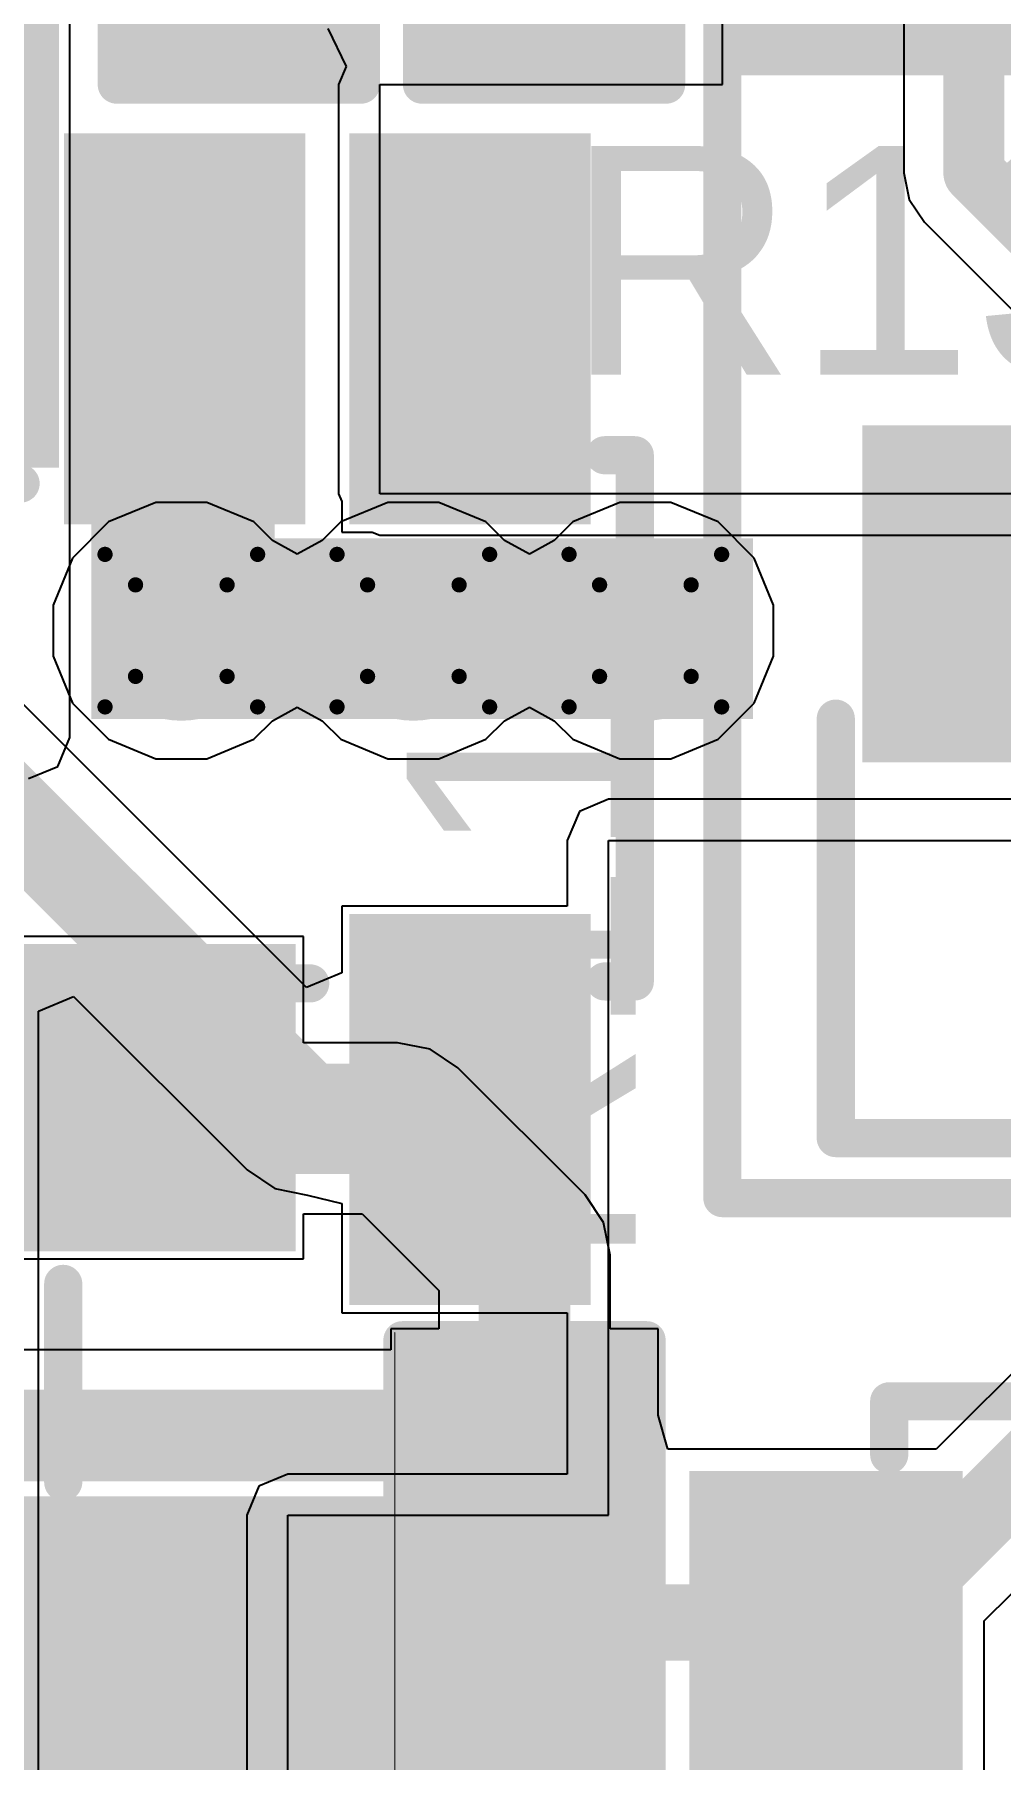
# Model space of a CAD drawing. Header units: inches. Extents: x -11 to 5433, y -4 to 5447.
# Drawn here: x 10.19 to 13.41, y 6.27 to 12.02 of the extents above; entities that cross this region are included whole.
import ezdxf

# ---------------------------------------------------------------- set-up
doc = ezdxf.new("R2010")
doc.units = ezdxf.units.IN
for name, color, linetype in [('Bottom Layer', 5, 'Continuous'), ('Bottom Overlay', 54, 'Continuous'), ('Bottom Paste', 16, 'Continuous'), ('Bottom Solder', 6, 'Continuous'), ('Drill Drawing', 1, 'Continuous'), ('Ground', 16, 'Continuous'), ('Power', 76, 'Continuous'), ('Top Layer', 1, 'Continuous'), ('Top Overlay', 2, 'Continuous'), ('Top Paste', 8, 'Continuous'), ('Top Solder', 216, 'Continuous'), ('Via Holes', 16, 'Continuous')]:
    doc.layers.add(name, color=color, linetype=linetype)
doc.styles.add('Arial', font='', dxfattribs={"height": 0.2})
doc.styles.get('Arial').set_extended_font_data('Arial')

# ---------------------------------------------------------------- blocks, each defined once
blk = doc.blocks.new('YSPI0520_2R2M__B_29')
at = {"layer": 'Bottom Overlay'}
for points in [[(2.7, -2.6, 0.127, 0.127, 0), (2.7, -1.557, 0.127, 0.127, 0)], [(2.7, -2.6, 0.127, 0.127, 0), (-2.7, -2.6, 0.127, 0.127, 0)]]:
    blk.add_lwpolyline(points, format="xyseb", dxfattribs=at)
blk.add_lwpolyline([(2.6682, -2.6, 0.0635, 0.0635, 1), (2.7317, -2.6, 0.0635, 0.0635, 1)], format="xyseb", close=True, dxfattribs=at)
blk.add_lwpolyline([(2.6682, -2.6, 0.0635, 0.0635, 1), (2.7317, -2.6, 0.0635, 0.0635, 1)], format="xyseb", close=True, dxfattribs=at)
blk = doc.blocks.new('SOT_23_5_B_57')
at = {"layer": 'Bottom Layer'}
for points in [[(-1.85, 1.25), (-0.75, 1.25), (-0.75, 0.65), (-1.85, 0.65)], [(0.75, 1.25), (1.85, 1.25), (1.85, 0.65), (0.75, 0.65)], [(-1.85, 0.3), (-0.75, 0.3), (-0.75, -0.3), (-1.85, -0.3)], [(-1.85, -0.65), (-0.75, -0.65), (-0.75, -1.25), (-1.85, -1.25)], [(0.75, -0.65), (1.85, -0.65), (1.85, -1.25), (0.75, -1.25)]]:
    blk.add_hatch(color=5, dxfattribs=at).paths.add_polyline_path(points)
at = {"layer": 'Bottom Paste'}
for points in [[(-1.85, 1.25), (-0.75, 1.25), (-0.75, 0.65), (-1.85, 0.65)], [(0.75, 1.25), (1.85, 1.25), (1.85, 0.65), (0.75, 0.65)], [(-1.85, 0.3), (-0.75, 0.3), (-0.75, -0.3), (-1.85, -0.3)], [(-1.85, -0.65), (-0.75, -0.65), (-0.75, -1.25), (-1.85, -1.25)], [(0.75, -0.65), (1.85, -0.65), (1.85, -1.25), (0.75, -1.25)]]:
    blk.add_hatch(color=16, dxfattribs=at).paths.add_polyline_path(points)
at = {"layer": 'Bottom Solder'}
for points in [[(-1.9516, 1.3516), (-0.6484, 1.3516), (-0.6484, 0.5484), (-1.9516, 0.5484)], [(0.6484, 1.3516), (1.9516, 1.3516), (1.9516, 0.5484), (0.6484, 0.5484)], [(-1.9516, 0.4016), (-0.6484, 0.4016), (-0.6484, -0.4016), (-1.9516, -0.4016)], [(-1.9516, -0.5484), (-0.6484, -0.5484), (-0.6484, -1.3516), (-1.9516, -1.3516)], [(0.6484, -0.5484), (1.9516, -0.5484), (1.9516, -1.3516), (0.6484, -1.3516)]]:
    blk.add_hatch(color=6, dxfattribs=at).paths.add_polyline_path(points)
at = {"layer": 'Bottom Overlay'}
for points in [[(-0.879, 1.3986, 0.127, 0.127, 0), (-0.879, 1.4986, 0.127, 0.127, 0)], [(0.8736, 1.4986, 0.127, 0.127, 0), (-0.879, 1.4986, 0.127, 0.127, 0)], [(0.8736, 1.3986, 0.127, 0.127, 0), (0.8736, 1.4986, 0.127, 0.127, 0)], [(0.88, -0.44, 0.127, 0.127, 0), (0.88, 0.418, 0.127, 0.127, 0)], [(-2.1336, -1.0668, 0.127, 0.127, 0), (-2.1336, -0.8128, 0.127, 0.127, 0)], [(-2.0066, -0.9398, 0.127, 0.127, 0), (-2.1336, -0.8128, 0.127, 0.127, 0)], [(-2.1336, -1.0668, 0.127, 0.127, 0), (-2.0066, -0.9398, 0.127, 0.127, 0)], [(-0.879, -1.4986, 0.127, 0.127, 0), (-0.879, -1.3986, 0.127, 0.127, 0)], [(0.8736, -1.4986, 0.127, 0.127, 0), (0.8736, -1.3986, 0.127, 0.127, 0)], [(0.8736, -1.4986, 0.127, 0.127, 0), (-0.879, -1.4986, 0.127, 0.127, 0)]]:
    blk.add_lwpolyline(points, format="xyseb", dxfattribs=at)
for points in [[(-0.9108, 1.4986, 0.0635, 0.0635, 1), (-0.8473, 1.4986, 0.0635, 0.0635, 1)], [(-0.9108, 1.4986, 0.0635, 0.0635, 1), (-0.8473, 1.4986, 0.0635, 0.0635, 1)], [(0.8418, 1.4986, 0.0635, 0.0635, 1), (0.9053, 1.4986, 0.0635, 0.0635, 1)], [(0.8418, 1.4986, 0.0635, 0.0635, 1), (0.9053, 1.4986, 0.0635, 0.0635, 1)], [(-0.9108, 1.3986, 0.0635, 0.0635, 1), (-0.8473, 1.3986, 0.0635, 0.0635, 1)], [(0.8418, 1.3986, 0.0635, 0.0635, 1), (0.9053, 1.3986, 0.0635, 0.0635, 1)], [(0.8483, 0.418, 0.0635, 0.0635, 1), (0.9118, 0.418, 0.0635, 0.0635, 1)], [(0.8483, -0.44, 0.0635, 0.0635, 1), (0.9118, -0.44, 0.0635, 0.0635, 1)], [(-2.1654, -0.8128, 0.0635, 0.0635, 1), (-2.1019, -0.8128, 0.0635, 0.0635, 1)], [(-2.1654, -0.8128, 0.0635, 0.0635, 1), (-2.1019, -0.8128, 0.0635, 0.0635, 1)], [(-2.0383, -0.9398, 0.0635, 0.0635, 1), (-1.9748, -0.9398, 0.0635, 0.0635, 1)], [(-2.0383, -0.9398, 0.0635, 0.0635, 1), (-1.9748, -0.9398, 0.0635, 0.0635, 1)], [(-2.1654, -1.0668, 0.0635, 0.0635, 1), (-2.1019, -1.0668, 0.0635, 0.0635, 1)], [(-2.1654, -1.0668, 0.0635, 0.0635, 1), (-2.1019, -1.0668, 0.0635, 0.0635, 1)], [(-0.9108, -1.3986, 0.0635, 0.0635, 1), (-0.8473, -1.3986, 0.0635, 0.0635, 1)], [(0.8418, -1.3986, 0.0635, 0.0635, 1), (0.9053, -1.3986, 0.0635, 0.0635, 1)], [(-0.9108, -1.4986, 0.0635, 0.0635, 1), (-0.8473, -1.4986, 0.0635, 0.0635, 1)], [(-0.9108, -1.4986, 0.0635, 0.0635, 1), (-0.8473, -1.4986, 0.0635, 0.0635, 1)], [(0.8418, -1.4986, 0.0635, 0.0635, 1), (0.9053, -1.4986, 0.0635, 0.0635, 1)], [(0.8418, -1.4986, 0.0635, 0.0635, 1), (0.9053, -1.4986, 0.0635, 0.0635, 1)]]:
    blk.add_lwpolyline(points, format="xyseb", close=True, dxfattribs=at)
blk = doc.blocks.new('RES_0805_B_70')
at = {"layer": 'Bottom Layer'}
blk.add_hatch(color=5, dxfattribs=at).paths.add_polyline_path([(0.508, 0.635), (1.524, 0.635), (1.524, -0.635), (0.508, -0.635)])
at = {"layer": 'Bottom Paste'}
blk.add_hatch(color=16, dxfattribs=at).paths.add_polyline_path([(0.508, 0.635), (1.524, 0.635), (1.524, -0.635), (0.508, -0.635)])
at = {"layer": 'Bottom Solder'}
blk.add_hatch(color=6, dxfattribs=at).paths.add_polyline_path([(0.4064, 0.7366), (1.6256, 0.7366), (1.6256, -0.7366), (0.4064, -0.7366)])
at = {"layer": 'Bottom Overlay'}
for points in [[(-1.6256, 0.7366, 0.127, 0.127, 0), (1.6256, 0.7366, 0.127, 0.127, 0)], [(1.6256, -0.7366, 0.127, 0.127, 0), (1.6256, 0.7366, 0.127, 0.127, 0)]]:
    blk.add_lwpolyline(points, format="xyseb", dxfattribs=at)
blk.add_lwpolyline([(1.59385, 0.7366, 0.0635, 0.0635, 1), (1.65735, 0.7366, 0.0635, 0.0635, 1)], format="xyseb", close=True, dxfattribs=at)
blk.add_lwpolyline([(1.59385, 0.7366, 0.0635, 0.0635, 1), (1.65735, 0.7366, 0.0635, 0.0635, 1)], format="xyseb", close=True, dxfattribs=at)
blk = doc.blocks.new('R___0402_103')
at = {"layer": 'Top Layer'}
for points in [[(-0.6985, -0.3175), (-0.6985, 0.3175), (-0.2413, 0.3175), (-0.2413, -0.3175)], [(0.2413, -0.3175), (0.2413, 0.3175), (0.6985, 0.3175), (0.6985, -0.3175)]]:
    blk.add_hatch(color=1, dxfattribs=at).paths.add_polyline_path(points)
at = {"layer": 'Top Paste'}
for points in [[(-0.6985, -0.3175), (-0.6985, 0.3175), (-0.2413, 0.3175), (-0.2413, -0.3175)], [(0.2413, -0.3175), (0.2413, 0.3175), (0.6985, 0.3175), (0.6985, -0.3175)]]:
    blk.add_hatch(color=8, dxfattribs=at).paths.add_polyline_path(points)
at = {"layer": 'Top Solder'}
for points in [[(-0.7535, -0.3725), (-0.7535, 0.3725), (-0.1863, 0.3725), (-0.1863, -0.3725)], [(0.1863, -0.3725), (0.1863, 0.3725), (0.7535, 0.3725), (0.7535, -0.3725)]]:
    blk.add_hatch(color=216, dxfattribs=at).paths.add_polyline_path(points)
at = {"layer": 'Top Overlay'}
for points in [[(0.7874, 0.4064, 0.127, 0.127, 0), (-0.7874, 0.4064, 0.127, 0.127, 0)], [(-0.7874, -0.4064, 0.127, 0.127, 0), (-0.7874, 0.4064, 0.127, 0.127, 0)], [(0.7874, -0.4064, 0.127, 0.127, 0), (0.7874, 0.4064, 0.127, 0.127, 0)], [(0.7874, -0.4064, 0.127, 0.127, 0), (-0.7874, -0.4064, 0.127, 0.127, 0)], [(0.8128, -0.4318, 0.00323, 0.00323, 0), (-0.8128, -0.4318, 0.00323, 0.00323, 0)]]:
    blk.add_lwpolyline(points, format="xyseb", dxfattribs=at)
for points in [[(-0.8191, 0.4064, 0.0635, 0.0635, 1), (-0.7556, 0.4064, 0.0635, 0.0635, 1)], [(-0.8191, 0.4064, 0.0635, 0.0635, 1), (-0.7556, 0.4064, 0.0635, 0.0635, 1)], [(0.7556, 0.4064, 0.0635, 0.0635, 1), (0.8191, 0.4064, 0.0635, 0.0635, 1)], [(0.7556, 0.4064, 0.0635, 0.0635, 1), (0.8191, 0.4064, 0.0635, 0.0635, 1)], [(-0.8191, -0.4064, 0.0635, 0.0635, 1), (-0.7556, -0.4064, 0.0635, 0.0635, 1)], [(-0.8191, -0.4064, 0.0635, 0.0635, 1), (-0.7556, -0.4064, 0.0635, 0.0635, 1)], [(0.7556, -0.4064, 0.0635, 0.0635, 1), (0.8191, -0.4064, 0.0635, 0.0635, 1)], [(0.7556, -0.4064, 0.0635, 0.0635, 1), (0.8191, -0.4064, 0.0635, 0.0635, 1)], [(-0.8136, -0.4318, 0.00161, 0.00161, 1), (-0.812, -0.4318, 0.00161, 0.00161, 1)], [(0.812, -0.4318, 0.00161, 0.00161, 1), (0.8136, -0.4318, 0.00161, 0.00161, 1)]]:
    blk.add_lwpolyline(points, format="xyseb", close=True, dxfattribs=at)
blk = doc.blocks.new('SOT_23_115')
at = {"layer": 'Top Layer'}
blk.add_hatch(color=1, dxfattribs=at).paths.add_polyline_path([(0.54, -0.54), (1.36, -0.54), (1.36, -1.46), (0.54, -1.46)])
at = {"layer": 'Top Paste'}
blk.add_hatch(color=8, dxfattribs=at).paths.add_polyline_path([(0.54, -0.54), (1.36, -0.54), (1.36, -1.46), (0.54, -1.46)])
at = {"layer": 'Top Solder'}
blk.add_hatch(color=216, dxfattribs=at).paths.add_polyline_path([(0.4384, -0.4384), (1.4616, -0.4384), (1.4616, -1.5616), (0.4384, -1.5616)])
at = {"layer": 'Top Overlay'}
for points in [[(1.5494, 0.8128, 0.127, 0.127, 0), (0.5588, 0.8128, 0.127, 0.127, 0)], [(1.5494, 0.8128, 0.127, 0.127, 0), (1.5494, -0.5842, 0.127, 0.127, 0)]]:
    blk.add_lwpolyline(points, format="xyseb", dxfattribs=at)
for points in [[(1.5176, 0.8128, 0.0635, 0.0635, 1), (1.5812, 0.8128, 0.0635, 0.0635, 1)], [(1.5176, 0.8128, 0.0635, 0.0635, 1), (1.5812, 0.8128, 0.0635, 0.0635, 1)], [(1.5176, -0.5842, 0.0635, 0.0635, 1), (1.5812, -0.5842, 0.0635, 0.0635, 1)]]:
    blk.add_lwpolyline(points, format="xyseb", close=True, dxfattribs=at)
blk = doc.blocks.new('SOT_23_117')
at = {"layer": 'Top Layer'}
for points in [[(-0.41, 1.46), (0.41, 1.46), (0.41, 0.54), (-0.41, 0.54)], [(-1.36, -0.54), (-0.54, -0.54), (-0.54, -1.46), (-1.36, -1.46)], [(0.54, -0.54), (1.36, -0.54), (1.36, -1.46), (0.54, -1.46)]]:
    blk.add_hatch(color=1, dxfattribs=at).paths.add_polyline_path(points)
at = {"layer": 'Top Paste'}
for points in [[(-0.41, 1.46), (0.41, 1.46), (0.41, 0.54), (-0.41, 0.54)], [(-1.36, -0.54), (-0.54, -0.54), (-0.54, -1.46), (-1.36, -1.46)], [(0.54, -0.54), (1.36, -0.54), (1.36, -1.46), (0.54, -1.46)]]:
    blk.add_hatch(color=8, dxfattribs=at).paths.add_polyline_path(points)
at = {"layer": 'Top Solder'}
for points in [[(-0.5116, 1.5616), (0.5116, 1.5616), (0.5116, 0.4384), (-0.5116, 0.4384)], [(-1.4616, -0.4384), (-0.4384, -0.4384), (-0.4384, -1.5616), (-1.4616, -1.5616)], [(0.4384, -0.4384), (1.4616, -0.4384), (1.4616, -1.5616), (0.4384, -1.5616)]]:
    blk.add_hatch(color=216, dxfattribs=at).paths.add_polyline_path(points)
at = {"layer": 'Top Overlay'}
for points in [[(-1.5494, 0.8128, 0.127, 0.127, 0), (-0.5588, 0.8128, 0.127, 0.127, 0)], [(-1.5494, 0.8128, 0.127, 0.127, 0), (-1.5494, -0.5842, 0.127, 0.127, 0)], [(0.5588, 0.8128, 0.127, 0.127, 0), (1.5494, 0.8128, 0.127, 0.127, 0)], [(1.5494, 0.8128, 0.127, 0.127, 0), (1.5494, -0.5842, 0.127, 0.127, 0)], [(-0.3302, -0.7874, 0.127, 0.127, 0), (0.3302, -0.7874, 0.127, 0.127, 0)], [(-1.6764, -1.0414, 0.127, 0.127, 0), (-1.6764, -1.2954, 0.127, 0.127, 0)], [(-1.6764, -1.0414, 0.127, 0.127, 0), (-1.5494, -1.1684, 0.127, 0.127, 0)], [(-1.5494, -1.1684, 0.127, 0.127, 0), (-1.6764, -1.2954, 0.127, 0.127, 0)]]:
    blk.add_lwpolyline(points, format="xyseb", dxfattribs=at)
for points in [[(-1.5812, 0.8128, 0.0635, 0.0635, 1), (-1.5176, 0.8128, 0.0635, 0.0635, 1)], [(-1.5812, 0.8128, 0.0635, 0.0635, 1), (-1.5176, 0.8128, 0.0635, 0.0635, 1)], [(-0.5905, 0.8128, 0.0635, 0.0635, 1), (-0.5271, 0.8128, 0.0635, 0.0635, 1)], [(0.5271, 0.8128, 0.0635, 0.0635, 1), (0.5905, 0.8128, 0.0635, 0.0635, 1)], [(1.5176, 0.8128, 0.0635, 0.0635, 1), (1.5812, 0.8128, 0.0635, 0.0635, 1)], [(1.5176, 0.8128, 0.0635, 0.0635, 1), (1.5812, 0.8128, 0.0635, 0.0635, 1)], [(-1.5812, -0.5842, 0.0635, 0.0635, 1), (-1.5176, -0.5842, 0.0635, 0.0635, 1)], [(1.5176, -0.5842, 0.0635, 0.0635, 1), (1.5812, -0.5842, 0.0635, 0.0635, 1)], [(-0.3619, -0.7874, 0.0635, 0.0635, 1), (-0.2984, -0.7874, 0.0635, 0.0635, 1)], [(0.2984, -0.7874, 0.0635, 0.0635, 1), (0.3619, -0.7874, 0.0635, 0.0635, 1)], [(-1.7082, -1.0414, 0.0635, 0.0635, 1), (-1.6446, -1.0414, 0.0635, 0.0635, 1)], [(-1.7082, -1.0414, 0.0635, 0.0635, 1), (-1.6446, -1.0414, 0.0635, 0.0635, 1)], [(-1.5812, -1.1684, 0.0635, 0.0635, 1), (-1.5176, -1.1684, 0.0635, 0.0635, 1)], [(-1.5812, -1.1684, 0.0635, 0.0635, 1), (-1.5176, -1.1684, 0.0635, 0.0635, 1)], [(-1.7082, -1.2954, 0.0635, 0.0635, 1), (-1.6446, -1.2954, 0.0635, 0.0635, 1)], [(-1.7082, -1.2954, 0.0635, 0.0635, 1), (-1.6446, -1.2954, 0.0635, 0.0635, 1)]]:
    blk.add_lwpolyline(points, format="xyseb", close=True, dxfattribs=at)
blk = doc.blocks.new('VLS3012HBX_3R3M_150')
at = {"layer": 'Top Layer'}
for points in [[(-1.5, 1.7), (-0.5, 1.7), (-0.5, -1.7), (-1.5, -1.7)], [(0.5, 1.7), (1.5, 1.7), (1.5, -1.7), (0.5, -1.7)]]:
    blk.add_hatch(color=1, dxfattribs=at).paths.add_polyline_path(points)
at = {"layer": 'Top Paste'}
for points in [[(-1.5, 1.7), (-0.5, 1.7), (-0.5, -1.7), (-1.5, -1.7)], [(0.5, 1.7), (1.5, 1.7), (1.5, -1.7), (0.5, -1.7)]]:
    blk.add_hatch(color=8, dxfattribs=at).paths.add_polyline_path(points)
at = {"layer": 'Top Solder'}
for points in [[(-1.6016, 1.8016), (-0.3984, 1.8016), (-0.3984, -1.8016), (-1.6016, -1.8016)], [(0.3984, 1.8016), (1.6016, 1.8016), (1.6016, -1.8016), (0.3984, -1.8016)]]:
    blk.add_hatch(color=216, dxfattribs=at).paths.add_polyline_path(points)
at = {"layer": 'Top Overlay'}
for points in [[(-1.4986, 1.8542, 0.127, 0.127, 0), (1.4732, 1.8542, 0.127, 0.127, 0)], [(-1.4986, -1.8542, 0.127, 0.127, 0), (1.4732, -1.8542, 0.127, 0.127, 0)]]:
    blk.add_lwpolyline(points, format="xyseb", dxfattribs=at)
for points in [[(-1.5304, 1.8542, 0.0635, 0.0635, 1), (-1.4668, 1.8542, 0.0635, 0.0635, 1)], [(1.4414, 1.8542, 0.0635, 0.0635, 1), (1.505, 1.8542, 0.0635, 0.0635, 1)], [(-1.5304, -1.8542, 0.0635, 0.0635, 1), (-1.4668, -1.8542, 0.0635, 0.0635, 1)], [(1.4414, -1.8542, 0.0635, 0.0635, 1), (1.505, -1.8542, 0.0635, 0.0635, 1)]]:
    blk.add_lwpolyline(points, format="xyseb", close=True, dxfattribs=at)
blk = doc.blocks.new('SOD_323_167')
at = {"layer": 'Top Overlay'}
blk.add_hatch(color=2, dxfattribs=at).paths.add_polyline_path([(-2.0067, -0.7873), (-0.9145, -0.7873), (-0.9145, -0.4825), (-2.0067, -0.4825)])
blk = doc.blocks.new('SOD_323_169')
at = {"layer": 'Top Layer'}
blk.add_hatch(color=1, dxfattribs=at).paths.add_polyline_path([(1.55, -0.45), (0.75, -0.45), (0.75, 0.45), (1.55, 0.45)])
at = {"layer": 'Top Paste'}
blk.add_hatch(color=8, dxfattribs=at).paths.add_polyline_path([(1.55, -0.45), (0.75, -0.45), (0.75, 0.45), (1.55, 0.45)])
at = {"layer": 'Top Solder'}
blk.add_hatch(color=216, dxfattribs=at).paths.add_polyline_path([(1.605, -0.505), (0.695, -0.505), (0.695, 0.505), (1.605, 0.505)])
at = {"layer": 'Top Overlay'}
for points in [[(0.9398, -0.5588, 0.127, 0.127, 0), (0.9398, -0.7366, 0.127, 0.127, 0)], [(0.9398, -0.7366, 0.127, 0.127, 0), (-0.9144, -0.7366, 0.127, 0.127, 0)]]:
    blk.add_lwpolyline(points, format="xyseb", dxfattribs=at)
for points in [[(0.908, -0.5588, 0.0635, 0.0635, 1), (0.9715, -0.5588, 0.0635, 0.0635, 1)], [(0.908, -0.7366, 0.0635, 0.0635, 1), (0.9715, -0.7366, 0.0635, 0.0635, 1)], [(0.908, -0.7366, 0.0635, 0.0635, 1), (0.9715, -0.7366, 0.0635, 0.0635, 1)]]:
    blk.add_lwpolyline(points, format="xyseb", close=True, dxfattribs=at)
blk = doc.blocks.new('C___0402_217')
at = {"layer": 'Top Layer'}
for points in [[(-0.6985, -0.3175), (-0.6985, 0.3175), (-0.2413, 0.3175), (-0.2413, -0.3175)], [(0.2413, -0.3175), (0.2413, 0.3175), (0.6985, 0.3175), (0.6985, -0.3175)]]:
    blk.add_hatch(color=1, dxfattribs=at).paths.add_polyline_path(points)
at = {"layer": 'Top Paste'}
for points in [[(-0.6985, -0.3175), (-0.6985, 0.3175), (-0.2413, 0.3175), (-0.2413, -0.3175)], [(0.2413, -0.3175), (0.2413, 0.3175), (0.6985, 0.3175), (0.6985, -0.3175)]]:
    blk.add_hatch(color=8, dxfattribs=at).paths.add_polyline_path(points)
at = {"layer": 'Top Solder'}
for points in [[(-0.7585, -0.3775), (-0.7585, 0.3775), (-0.1813, 0.3775), (-0.1813, -0.3775)], [(0.1813, -0.3775), (0.1813, 0.3775), (0.7585, 0.3775), (0.7585, -0.3775)]]:
    blk.add_hatch(color=216, dxfattribs=at).paths.add_polyline_path(points)
at = {"layer": 'Top Overlay'}
for points in [[(-0.7874, 0.4064, 0.127, 0.127, 0), (-0.2794, 0.4064, 0.127, 0.127, 0)], [(-0.7874, 0.4064, 0.127, 0.127, 0), (-0.7874, -0.4064, 0.127, 0.127, 0)], [(0.2794, 0.4064, 0.127, 0.127, 0), (0.7874, 0.4064, 0.127, 0.127, 0)], [(0.7874, 0.4064, 0.127, 0.127, 0), (0.7874, -0.4064, 0.127, 0.127, 0)], [(-0.7874, -0.4064, 0.127, 0.127, 0), (-0.2794, -0.4064, 0.127, 0.127, 0)], [(0.2794, -0.4064, 0.127, 0.127, 0), (0.7874, -0.4064, 0.127, 0.127, 0)]]:
    blk.add_lwpolyline(points, format="xyseb", dxfattribs=at)
for points in [[(-0.8191, 0.4064, 0.0635, 0.0635, 1), (-0.7556, 0.4064, 0.0635, 0.0635, 1)], [(-0.8191, 0.4064, 0.0635, 0.0635, 1), (-0.7556, 0.4064, 0.0635, 0.0635, 1)], [(-0.3111, 0.4064, 0.0635, 0.0635, 1), (-0.2477, 0.4064, 0.0635, 0.0635, 1)], [(0.2477, 0.4064, 0.0635, 0.0635, 1), (0.3111, 0.4064, 0.0635, 0.0635, 1)], [(0.7556, 0.4064, 0.0635, 0.0635, 1), (0.8191, 0.4064, 0.0635, 0.0635, 1)], [(0.7556, 0.4064, 0.0635, 0.0635, 1), (0.8191, 0.4064, 0.0635, 0.0635, 1)], [(-0.8191, -0.4064, 0.0635, 0.0635, 1), (-0.7556, -0.4064, 0.0635, 0.0635, 1)], [(-0.8191, -0.4064, 0.0635, 0.0635, 1), (-0.7556, -0.4064, 0.0635, 0.0635, 1)], [(-0.3111, -0.4064, 0.0635, 0.0635, 1), (-0.2477, -0.4064, 0.0635, 0.0635, 1)], [(0.2477, -0.4064, 0.0635, 0.0635, 1), (0.3111, -0.4064, 0.0635, 0.0635, 1)], [(0.7556, -0.4064, 0.0635, 0.0635, 1), (0.8191, -0.4064, 0.0635, 0.0635, 1)], [(0.7556, -0.4064, 0.0635, 0.0635, 1), (0.8191, -0.4064, 0.0635, 0.0635, 1)]]:
    blk.add_lwpolyline(points, format="xyseb", close=True, dxfattribs=at)
blk = doc.blocks.new('C___0402_218')
at = {"layer": 'Top Layer'}
for points in [[(-0.6985, -0.3175), (-0.6985, 0.3175), (-0.2413, 0.3175), (-0.2413, -0.3175)], [(0.2413, -0.3175), (0.2413, 0.3175), (0.6985, 0.3175), (0.6985, -0.3175)]]:
    blk.add_hatch(color=1, dxfattribs=at).paths.add_polyline_path(points)
at = {"layer": 'Top Paste'}
for points in [[(-0.6985, -0.3175), (-0.6985, 0.3175), (-0.2413, 0.3175), (-0.2413, -0.3175)], [(0.2413, -0.3175), (0.2413, 0.3175), (0.6985, 0.3175), (0.6985, -0.3175)]]:
    blk.add_hatch(color=8, dxfattribs=at).paths.add_polyline_path(points)
at = {"layer": 'Top Solder'}
for points in [[(-0.7585, -0.3775), (-0.7585, 0.3775), (-0.1813, 0.3775), (-0.1813, -0.3775)], [(0.1813, -0.3775), (0.1813, 0.3775), (0.7585, 0.3775), (0.7585, -0.3775)]]:
    blk.add_hatch(color=216, dxfattribs=at).paths.add_polyline_path(points)
at = {"layer": 'Top Overlay'}
for points in [[(-0.7874, 0.4064, 0.127, 0.127, 0), (-0.2794, 0.4064, 0.127, 0.127, 0)], [(-0.7874, 0.4064, 0.127, 0.127, 0), (-0.7874, -0.4064, 0.127, 0.127, 0)], [(0.2794, 0.4064, 0.127, 0.127, 0), (0.7874, 0.4064, 0.127, 0.127, 0)], [(0.7874, 0.4064, 0.127, 0.127, 0), (0.7874, -0.4064, 0.127, 0.127, 0)], [(-0.7874, -0.4064, 0.127, 0.127, 0), (-0.2794, -0.4064, 0.127, 0.127, 0)], [(0.2794, -0.4064, 0.127, 0.127, 0), (0.7874, -0.4064, 0.127, 0.127, 0)]]:
    blk.add_lwpolyline(points, format="xyseb", dxfattribs=at)
for points in [[(-0.8191, 0.4064, 0.0635, 0.0635, 1), (-0.7556, 0.4064, 0.0635, 0.0635, 1)], [(-0.8191, 0.4064, 0.0635, 0.0635, 1), (-0.7556, 0.4064, 0.0635, 0.0635, 1)], [(-0.3111, 0.4064, 0.0635, 0.0635, 1), (-0.2477, 0.4064, 0.0635, 0.0635, 1)], [(0.2477, 0.4064, 0.0635, 0.0635, 1), (0.3111, 0.4064, 0.0635, 0.0635, 1)], [(0.7556, 0.4064, 0.0635, 0.0635, 1), (0.8191, 0.4064, 0.0635, 0.0635, 1)], [(0.7556, 0.4064, 0.0635, 0.0635, 1), (0.8191, 0.4064, 0.0635, 0.0635, 1)], [(-0.8191, -0.4064, 0.0635, 0.0635, 1), (-0.7556, -0.4064, 0.0635, 0.0635, 1)], [(-0.8191, -0.4064, 0.0635, 0.0635, 1), (-0.7556, -0.4064, 0.0635, 0.0635, 1)], [(-0.3111, -0.4064, 0.0635, 0.0635, 1), (-0.2477, -0.4064, 0.0635, 0.0635, 1)], [(0.2477, -0.4064, 0.0635, 0.0635, 1), (0.3111, -0.4064, 0.0635, 0.0635, 1)], [(0.7556, -0.4064, 0.0635, 0.0635, 1), (0.8191, -0.4064, 0.0635, 0.0635, 1)], [(0.7556, -0.4064, 0.0635, 0.0635, 1), (0.8191, -0.4064, 0.0635, 0.0635, 1)]]:
    blk.add_lwpolyline(points, format="xyseb", close=True, dxfattribs=at)

msp = doc.modelspace()

# ---------------------------------------------------------------- hatches: boundary and pattern name
at = {"layer": 'Bottom Layer'}
for points in [[(10.38, 9.7359), (10.9907, 9.7359), (10.9907, 11.5859), (10.38, 11.5859)], [(10.4816, 9.7359), (12.5825, 9.7359), (12.5825, 10.3378), (10.4816, 10.3378)]]:
    msp.add_hatch(color=5, dxfattribs=at).paths.add_polyline_path(points)
h = msp.add_hatch(color=5, dxfattribs=at)
edge = h.paths.add_edge_path()
edge.add_arc((10.6796, 10.0307), 0.3, 0, 360)
h = msp.add_hatch(color=5, dxfattribs=at)
edge = h.paths.add_edge_path()
edge.add_arc((11.452, 10.0307), 0.3, 0, 360)
h = msp.add_hatch(color=5, dxfattribs=at)
edge = h.paths.add_edge_path()
edge.add_arc((12.2244, 10.0307), 0.3, 0, 360)
at = {"layer": 'Ground'}
h = msp.add_hatch(color=16, dxfattribs=at)
edge = h.paths.add_edge_path()
edge.add_arc((10.6796, 10.0307), 0.3, 0, 360)
h = msp.add_hatch(color=16, dxfattribs=at)
edge = h.paths.add_edge_path()
edge.add_arc((11.452, 10.0307), 0.3, 0, 360)
h = msp.add_hatch(color=16, dxfattribs=at)
edge = h.paths.add_edge_path()
edge.add_arc((12.2244, 10.0307), 0.3, 0, 360)
at = {"layer": 'Power'}
h = msp.add_hatch(color=76, dxfattribs=at)
edge = h.paths.add_edge_path()
edge.add_arc((10.6796, 10.0307), 0.3, 0, 360)
h = msp.add_hatch(color=76, dxfattribs=at)
edge = h.paths.add_edge_path()
edge.add_arc((11.452, 10.0307), 0.3, 0, 360)
h = msp.add_hatch(color=76, dxfattribs=at)
edge = h.paths.add_edge_path()
edge.add_arc((12.2244, 10.0307), 0.3, 0, 360)
at = {"layer": 'Top Layer'}
h = msp.add_hatch(color=1, dxfattribs=at)
edge = h.paths.add_edge_path()
edge.add_arc((10.6796, 10.0307), 0.3, 0, 360)
h = msp.add_hatch(color=1, dxfattribs=at)
edge = h.paths.add_edge_path()
edge.add_arc((11.452, 10.0307), 0.3, 0, 360)
h = msp.add_hatch(color=1, dxfattribs=at)
edge = h.paths.add_edge_path()
edge.add_arc((12.2244, 10.0307), 0.3, 0, 360)
at = {"layer": 'Via Holes'}
h = msp.add_hatch(color=7, dxfattribs=at)
edge = h.paths.add_edge_path()
edge.add_arc((10.6796, 10.0307), 0.15, 0, 360)
h = msp.add_hatch(color=7, dxfattribs=at)
edge = h.paths.add_edge_path()
edge.add_arc((11.452, 10.0307), 0.15, 0, 360)
h = msp.add_hatch(color=7, dxfattribs=at)
edge = h.paths.add_edge_path()
edge.add_arc((12.2244, 10.0307), 0.15, 0, 360)

# ---------------------------------------------------------------- linework, layer by layer
at = {"layer": 'Bottom Layer'}
for p, q in [((12.4809, 11.8491), (12.4809, 14.3017)), ((11.1679, 12.0366), (11.2283, 11.9096)), ((11.2283, 11.9096), (11.2032, 11.8491)), ((11.2032, 11.8491), (11.2032, 10.4859)), ((11.3407, 10.4859), (11.3407, 11.8491)), ((11.3407, 11.8491), (12.4809, 11.8491)), ((11.2032, 10.4859), (11.2137, 10.4606)), ((11.2137, 10.4606), (11.2137, 10.3589)), ((13.7186, 10.4859), (11.3407, 10.4859)), ((11.2137, 10.3589), (11.3154, 10.3589)), ((11.3154, 10.3589), (11.3407, 10.3484)), ((11.3407, 10.3484), (13.7186, 10.3484)), ((11.0964, 8.8421), (10.0256, 9.9129)), ((12.0048, 9.4289), (11.9645, 9.3317)), ((12.102, 9.4691), (12.0048, 9.4289)), ((18.3565, 9.4691), (12.102, 9.4691)), ((11.9645, 9.3317), (11.9645, 9.1129)), ((12.102, 7.0843), (12.102, 9.3317)), ((12.102, 9.3317), (18.3565, 9.3317)), ((11.9645, 9.1129), (11.2137, 9.1129)), ((11.2137, 9.1129), (11.2137, 8.8907)), ((11.2137, 8.8907), (11.0964, 8.8421)), ((10.2036, 8.7632), (10.3209, 8.8118)), ((10.3209, 8.8118), (10.8983, 8.2345)), ((10.2036, 7.0866), (10.2036, 8.7632)), ((10.8983, 8.2345), (10.8983, 8.2345)), ((10.8983, 8.2345), (10.9907, 8.1727)), ((10.9907, 8.1727), (11.0997, 8.151)), ((11.0997, 8.151), (11.2137, 8.1227)), ((11.2137, 8.1227), (11.2137, 7.7589)), ((11.2137, 7.7589), (11.9645, 7.7589)), ((11.9645, 7.7589), (11.9645, 7.2217)), ((10.9375, 7.1815), (10.8973, 7.0843)), ((11.0347, 7.2217), (10.9375, 7.1815)), ((11.9645, 7.2217), (11.0347, 7.2217)), ((10.2036, 5.7127), (10.2036, 7.0866)), ((10.8973, 7.0843), (10.8973, 5.3976)), ((11.0347, 5.3976), (11.0347, 7.0843)), ((11.0347, 7.0843), (12.102, 7.0843))]:
    msp.add_line(p, q, dxfattribs=at)
for points in [[(9.7407, 9.7949, 0.3048, 0.3048, 0), (11.0997, 8.4359, 0.3048, 0.3048, 0)], [(11.0997, 8.4359, 0.3048, 0.3048, 0), (11.6407, 8.4359, 0.3048, 0.3048, 0)]]:
    msp.add_lwpolyline(points, format="xyseb", dxfattribs=at)
for points in [[(11.0235, 8.4359, 0.1524, 0.1524, 1), (11.1759, 8.4359, 0.1524, 0.1524, 1)], [(11.0235, 8.4359, 0.1524, 0.1524, 1), (11.1759, 8.4359, 0.1524, 0.1524, 1)], [(11.5645, 8.4359, 0.1524, 0.1524, 1), (11.7169, 8.4359, 0.1524, 0.1524, 1)]]:
    msp.add_lwpolyline(points, format="xyseb", close=True, dxfattribs=at)
at = {"layer": 'Drill Drawing'}
for points in [[(10.4256, 10.2847, 0.0508, 0.0508, 0), (10.9336, 10.2847, 0.0508, 0.0508, 0)], [(10.4256, 9.7767, 0.0508, 0.0508, 0), (10.4256, 10.2847, 0.0508, 0.0508, 0)], [(10.9336, 9.7767, 0.0508, 0.0508, 0), (10.9336, 10.2847, 0.0508, 0.0508, 0)], [(11.198, 10.2847, 0.0508, 0.0508, 0), (11.706, 10.2847, 0.0508, 0.0508, 0)], [(11.198, 9.7767, 0.0508, 0.0508, 0), (11.198, 10.2847, 0.0508, 0.0508, 0)], [(11.706, 9.7767, 0.0508, 0.0508, 0), (11.706, 10.2847, 0.0508, 0.0508, 0)], [(11.9704, 10.2847, 0.0508, 0.0508, 0), (12.4784, 10.2847, 0.0508, 0.0508, 0)], [(11.9704, 9.7767, 0.0508, 0.0508, 0), (11.9704, 10.2847, 0.0508, 0.0508, 0)], [(12.4784, 9.7767, 0.0508, 0.0508, 0), (12.4784, 10.2847, 0.0508, 0.0508, 0)], [(10.5272, 10.1831, 0.0508, 0.0508, 0), (10.832, 10.1831, 0.0508, 0.0508, 0)], [(10.5272, 9.8783, 0.0508, 0.0508, 0), (10.5272, 10.1831, 0.0508, 0.0508, 0)], [(10.832, 9.8783, 0.0508, 0.0508, 0), (10.832, 10.1831, 0.0508, 0.0508, 0)], [(11.2996, 10.1831, 0.0508, 0.0508, 0), (11.6044, 10.1831, 0.0508, 0.0508, 0)], [(11.2996, 9.8783, 0.0508, 0.0508, 0), (11.2996, 10.1831, 0.0508, 0.0508, 0)], [(11.6044, 9.8783, 0.0508, 0.0508, 0), (11.6044, 10.1831, 0.0508, 0.0508, 0)], [(12.072, 10.1831, 0.0508, 0.0508, 0), (12.3768, 10.1831, 0.0508, 0.0508, 0)], [(12.072, 9.8783, 0.0508, 0.0508, 0), (12.072, 10.1831, 0.0508, 0.0508, 0)], [(12.3768, 9.8783, 0.0508, 0.0508, 0), (12.3768, 10.1831, 0.0508, 0.0508, 0)], [(10.5272, 9.8783, 0.0508, 0.0508, 0), (10.832, 9.8783, 0.0508, 0.0508, 0)], [(11.2996, 9.8783, 0.0508, 0.0508, 0), (11.6044, 9.8783, 0.0508, 0.0508, 0)], [(12.072, 9.8783, 0.0508, 0.0508, 0), (12.3768, 9.8783, 0.0508, 0.0508, 0)], [(10.4256, 9.7767, 0.0508, 0.0508, 0), (10.9336, 9.7767, 0.0508, 0.0508, 0)], [(11.198, 9.7767, 0.0508, 0.0508, 0), (11.706, 9.7767, 0.0508, 0.0508, 0)], [(11.9704, 9.7767, 0.0508, 0.0508, 0), (12.4784, 9.7767, 0.0508, 0.0508, 0)]]:
    msp.add_lwpolyline(points, format="xyseb", dxfattribs=at)
for points in [[(10.4129, 10.2847, 0.0254, 0.0254, 1), (10.4383, 10.2847, 0.0254, 0.0254, 1)], [(10.4129, 10.2847, 0.0254, 0.0254, 1), (10.4383, 10.2847, 0.0254, 0.0254, 1)], [(10.9209, 10.2847, 0.0254, 0.0254, 1), (10.9463, 10.2847, 0.0254, 0.0254, 1)], [(10.9209, 10.2847, 0.0254, 0.0254, 1), (10.9463, 10.2847, 0.0254, 0.0254, 1)], [(11.1853, 10.2847, 0.0254, 0.0254, 1), (11.2107, 10.2847, 0.0254, 0.0254, 1)], [(11.1853, 10.2847, 0.0254, 0.0254, 1), (11.2107, 10.2847, 0.0254, 0.0254, 1)], [(11.6933, 10.2847, 0.0254, 0.0254, 1), (11.7187, 10.2847, 0.0254, 0.0254, 1)], [(11.6933, 10.2847, 0.0254, 0.0254, 1), (11.7187, 10.2847, 0.0254, 0.0254, 1)], [(11.9577, 10.2847, 0.0254, 0.0254, 1), (11.9831, 10.2847, 0.0254, 0.0254, 1)], [(11.9577, 10.2847, 0.0254, 0.0254, 1), (11.9831, 10.2847, 0.0254, 0.0254, 1)], [(12.4657, 10.2847, 0.0254, 0.0254, 1), (12.4911, 10.2847, 0.0254, 0.0254, 1)], [(12.4657, 10.2847, 0.0254, 0.0254, 1), (12.4911, 10.2847, 0.0254, 0.0254, 1)], [(10.5145, 10.1831, 0.0254, 0.0254, 1), (10.5399, 10.1831, 0.0254, 0.0254, 1)], [(10.5145, 10.1831, 0.0254, 0.0254, 1), (10.5399, 10.1831, 0.0254, 0.0254, 1)], [(10.8193, 10.1831, 0.0254, 0.0254, 1), (10.8447, 10.1831, 0.0254, 0.0254, 1)], [(10.8193, 10.1831, 0.0254, 0.0254, 1), (10.8447, 10.1831, 0.0254, 0.0254, 1)], [(11.2869, 10.1831, 0.0254, 0.0254, 1), (11.3123, 10.1831, 0.0254, 0.0254, 1)], [(11.2869, 10.1831, 0.0254, 0.0254, 1), (11.3123, 10.1831, 0.0254, 0.0254, 1)], [(11.5917, 10.1831, 0.0254, 0.0254, 1), (11.6171, 10.1831, 0.0254, 0.0254, 1)], [(11.5917, 10.1831, 0.0254, 0.0254, 1), (11.6171, 10.1831, 0.0254, 0.0254, 1)], [(12.0593, 10.1831, 0.0254, 0.0254, 1), (12.0847, 10.1831, 0.0254, 0.0254, 1)], [(12.0593, 10.1831, 0.0254, 0.0254, 1), (12.0847, 10.1831, 0.0254, 0.0254, 1)], [(12.3641, 10.1831, 0.0254, 0.0254, 1), (12.3895, 10.1831, 0.0254, 0.0254, 1)], [(12.3641, 10.1831, 0.0254, 0.0254, 1), (12.3895, 10.1831, 0.0254, 0.0254, 1)], [(10.5145, 9.8783, 0.0254, 0.0254, 1), (10.5399, 9.8783, 0.0254, 0.0254, 1)], [(10.5145, 9.8783, 0.0254, 0.0254, 1), (10.5399, 9.8783, 0.0254, 0.0254, 1)], [(10.8193, 9.8783, 0.0254, 0.0254, 1), (10.8447, 9.8783, 0.0254, 0.0254, 1)], [(10.8193, 9.8783, 0.0254, 0.0254, 1), (10.8447, 9.8783, 0.0254, 0.0254, 1)], [(11.2869, 9.8783, 0.0254, 0.0254, 1), (11.3123, 9.8783, 0.0254, 0.0254, 1)], [(11.2869, 9.8783, 0.0254, 0.0254, 1), (11.3123, 9.8783, 0.0254, 0.0254, 1)], [(11.5917, 9.8783, 0.0254, 0.0254, 1), (11.6171, 9.8783, 0.0254, 0.0254, 1)], [(11.5917, 9.8783, 0.0254, 0.0254, 1), (11.6171, 9.8783, 0.0254, 0.0254, 1)], [(12.0593, 9.8783, 0.0254, 0.0254, 1), (12.0847, 9.8783, 0.0254, 0.0254, 1)], [(12.0593, 9.8783, 0.0254, 0.0254, 1), (12.0847, 9.8783, 0.0254, 0.0254, 1)], [(12.3641, 9.8783, 0.0254, 0.0254, 1), (12.3895, 9.8783, 0.0254, 0.0254, 1)], [(12.3641, 9.8783, 0.0254, 0.0254, 1), (12.3895, 9.8783, 0.0254, 0.0254, 1)], [(10.4129, 9.7767, 0.0254, 0.0254, 1), (10.4383, 9.7767, 0.0254, 0.0254, 1)], [(10.4129, 9.7767, 0.0254, 0.0254, 1), (10.4383, 9.7767, 0.0254, 0.0254, 1)], [(10.9209, 9.7767, 0.0254, 0.0254, 1), (10.9463, 9.7767, 0.0254, 0.0254, 1)], [(10.9209, 9.7767, 0.0254, 0.0254, 1), (10.9463, 9.7767, 0.0254, 0.0254, 1)], [(11.1853, 9.7767, 0.0254, 0.0254, 1), (11.2107, 9.7767, 0.0254, 0.0254, 1)], [(11.1853, 9.7767, 0.0254, 0.0254, 1), (11.2107, 9.7767, 0.0254, 0.0254, 1)], [(11.6933, 9.7767, 0.0254, 0.0254, 1), (11.7187, 9.7767, 0.0254, 0.0254, 1)], [(11.6933, 9.7767, 0.0254, 0.0254, 1), (11.7187, 9.7767, 0.0254, 0.0254, 1)], [(11.9577, 9.7767, 0.0254, 0.0254, 1), (11.9831, 9.7767, 0.0254, 0.0254, 1)], [(11.9577, 9.7767, 0.0254, 0.0254, 1), (11.9831, 9.7767, 0.0254, 0.0254, 1)], [(12.4657, 9.7767, 0.0254, 0.0254, 1), (12.4911, 9.7767, 0.0254, 0.0254, 1)], [(12.4657, 9.7767, 0.0254, 0.0254, 1), (12.4911, 9.7767, 0.0254, 0.0254, 1)]]:
    msp.add_lwpolyline(points, format="xyseb", close=True, dxfattribs=at)
at = {"layer": 'Power'}
for p, q in [((10.5946, 10.4577), (10.4377, 10.3927)), ((10.7645, 10.4577), (10.5946, 10.4577)), ((10.9214, 10.3927), (10.7645, 10.4577)), ((11.3671, 10.4577), (11.2101, 10.3927)), ((11.5369, 10.4577), (11.3671, 10.4577)), ((11.6939, 10.3927), (11.5369, 10.4577)), ((12.1395, 10.4577), (11.9826, 10.3927)), ((12.3094, 10.4577), (12.1395, 10.4577)), ((12.4663, 10.3927), (12.3094, 10.4577)), ((10.4377, 10.3927), (10.3176, 10.2726)), ((10.9828, 10.3314), (10.9214, 10.3927)), ((11.2101, 10.3927), (11.1488, 10.3314)), ((11.7552, 10.3314), (11.6939, 10.3927)), ((11.9826, 10.3927), (11.9212, 10.3314)), ((12.5864, 10.2726), (12.4663, 10.3927)), ((11.0658, 10.2859), (10.9828, 10.3314)), ((11.1488, 10.3314), (11.0658, 10.2859)), ((11.8382, 10.2859), (11.7552, 10.3314)), ((11.9212, 10.3314), (11.8382, 10.2859)), ((10.3176, 10.2726), (10.2526, 10.1157)), ((12.6514, 10.1157), (12.5864, 10.2726)), ((10.2526, 10.1157), (10.2526, 9.9458)), ((12.6514, 9.9458), (12.6514, 10.1157)), ((10.2526, 9.9458), (10.3176, 9.7889)), ((12.5864, 9.7889), (12.6514, 9.9458)), ((10.3176, 9.7889), (10.4377, 9.6688)), ((10.9828, 9.7301), (11.0658, 9.7756)), ((11.0658, 9.7756), (11.1488, 9.7301)), ((11.7552, 9.7301), (11.8382, 9.7756)), ((11.8382, 9.7756), (11.9212, 9.7301)), ((12.4663, 9.6688), (12.5864, 9.7889)), ((10.9214, 9.6688), (10.9828, 9.7301)), ((11.1488, 9.7301), (11.2101, 9.6688)), ((11.6939, 9.6688), (11.7552, 9.7301)), ((11.9212, 9.7301), (11.9826, 9.6688)), ((10.4377, 9.6688), (10.5946, 9.6037)), ((10.7645, 9.6037), (10.9214, 9.6688)), ((11.2101, 9.6688), (11.3671, 9.6037)), ((11.5369, 9.6037), (11.6939, 9.6688)), ((11.9826, 9.6688), (12.1395, 9.6037)), ((12.3094, 9.6037), (12.4663, 9.6688)), ((10.5946, 9.6037), (10.7645, 9.6037)), ((11.3671, 9.6037), (11.5369, 9.6037)), ((12.1395, 9.6037), (12.3094, 9.6037))]:
    msp.add_line(p, q, dxfattribs=at)
at = {"layer": 'Top Layer'}
for p, q in [((10.3088, 9.6751), (10.3088, 12.7403)), ((13.085, 12.0909), (13.085, 11.5555)), ((13.085, 11.5555), (13.1028, 11.4664)), ((13.1028, 11.4664), (13.1533, 11.3907)), ((13.1533, 11.3907), (13.4708, 11.0732)), ((10.2685, 9.5779), (10.3088, 9.6751)), ((10.1713, 9.5377), (10.2685, 9.5779)), ((11.086, 9.012), (9.912, 9.012)), ((11.086, 8.6583), (11.086, 9.012)), ((11.3992, 8.6583), (11.086, 8.6583)), ((11.5082, 8.6366), (11.3992, 8.6583)), ((11.3992, 8.6583), (11.3992, 8.6583)), ((11.6006, 8.5748), (11.5082, 8.6366)), ((12.0236, 8.1519), (11.6006, 8.5748)), ((12.0853, 8.0595), (12.0236, 8.1519)), ((11.086, 7.938), (11.086, 8.0885)), ((11.086, 8.0885), (11.2812, 8.0885)), ((11.2812, 8.0885), (11.5371, 7.8326)), ((12.107, 7.9505), (12.0853, 8.0595)), ((9.912, 7.938), (11.086, 7.938)), ((12.107, 7.7056), (12.107, 7.9505)), ((12.107, 7.9505), (12.107, 7.9505)), ((13.8708, 7.9826), (13.1925, 7.3044)), ((11.5371, 7.8326), (11.5369, 7.7056)), ((11.5369, 7.7056), (11.3776, 7.7056)), ((11.3776, 7.7056), (11.3776, 7.6349)), ((12.2666, 7.7056), (12.107, 7.7056)), ((12.2666, 7.418), (12.2666, 7.7056)), ((11.3776, 7.6349), (9.956, 7.6349)), ((13.3529, 6.7323), (14.187, 7.5664)), ((12.2989, 7.3044), (12.2666, 7.418)), ((13.1925, 7.3044), (12.2989, 7.3044)), ((13.3529, 6.1504), (13.3529, 6.7323))]:
    msp.add_line(p, q, dxfattribs=at)
for points in [[(13.3181, 11.5555, 0.2032, 0.2032, 0), (13.3181, 14.3401, 0.2032, 0.2032, 0)], [(13.3181, 11.5555, 0.2032, 0.2032, 0), (13.6356, 11.238, 0.2032, 0.2032, 0)], [(10.499, 8.3734, 0.3048, 0.3048, 0), (11.3992, 8.3734, 0.3048, 0.3048, 0)], [(11.3992, 8.3734, 0.3048, 0.3048, 0), (11.8221, 7.9505, 0.3048, 0.3048, 0)], [(12.9818, 6.7274, 0.254, 0.254, 0), (14.4078, 8.1534, 0.254, 0.254, 0)], [(11.8221, 7.35, 0.3048, 0.3048, 0), (11.8221, 7.9505, 0.3048, 0.3048, 0)], [(9.956, 7.35, 0.3048, 0.3048, 0), (11.8221, 7.35, 0.3048, 0.3048, 0)], [(11.8221, 6.4102, 0.254, 0.254, 0), (12.1393, 6.7274, 0.254, 0.254, 0)], [(12.1393, 6.7274, 0.254, 0.254, 0), (12.8259, 6.7274, 0.254, 0.254, 0)], [(12.8259, 6.7274, 0.254, 0.254, 0), (12.9818, 6.7274, 0.254, 0.254, 0)], [(10.499, 6.4734, 0.254, 0.254, 0), (10.5621, 6.4102, 0.254, 0.254, 0)], [(10.5621, 6.4102, 0.254, 0.254, 0), (11.8221, 6.4102, 0.254, 0.254, 0)]]:
    msp.add_lwpolyline(points, format="xyseb", dxfattribs=at)
for points in [[(13.2673, 11.5555, 0.1016, 0.1016, 1), (13.3689, 11.5555, 0.1016, 0.1016, 1)], [(13.2673, 11.5555, 0.1016, 0.1016, 1), (13.3689, 11.5555, 0.1016, 0.1016, 1)], [(10.4228, 8.3734, 0.1524, 0.1524, 1), (10.5752, 8.3734, 0.1524, 0.1524, 1)], [(11.323, 8.3734, 0.1524, 0.1524, 1), (11.4754, 8.3734, 0.1524, 0.1524, 1)], [(11.323, 8.3734, 0.1524, 0.1524, 1), (11.4754, 8.3734, 0.1524, 0.1524, 1)], [(11.7459, 7.9505, 0.1524, 0.1524, 1), (11.8983, 7.9505, 0.1524, 0.1524, 1)], [(11.7459, 7.9505, 0.1524, 0.1524, 1), (11.8983, 7.9505, 0.1524, 0.1524, 1)], [(11.7459, 7.35, 0.1524, 0.1524, 1), (11.8983, 7.35, 0.1524, 0.1524, 1)], [(11.7459, 7.35, 0.1524, 0.1524, 1), (11.8983, 7.35, 0.1524, 0.1524, 1)], [(12.0758, 6.7274, 0.127, 0.127, 1), (12.2028, 6.7274, 0.127, 0.127, 1)], [(12.0758, 6.7274, 0.127, 0.127, 1), (12.2028, 6.7274, 0.127, 0.127, 1)], [(12.7624, 6.7274, 0.127, 0.127, 1), (12.8894, 6.7274, 0.127, 0.127, 1)], [(12.7624, 6.7274, 0.127, 0.127, 1), (12.8894, 6.7274, 0.127, 0.127, 1)], [(12.9183, 6.7274, 0.127, 0.127, 1), (13.0453, 6.7274, 0.127, 0.127, 1)], [(12.9183, 6.7274, 0.127, 0.127, 1), (13.0453, 6.7274, 0.127, 0.127, 1)], [(10.4355, 6.4734, 0.127, 0.127, 1), (10.5625, 6.4734, 0.127, 0.127, 1)], [(10.4986, 6.4102, 0.127, 0.127, 1), (10.6256, 6.4102, 0.127, 0.127, 1)], [(10.4986, 6.4102, 0.127, 0.127, 1), (10.6256, 6.4102, 0.127, 0.127, 1)], [(11.7586, 6.4102, 0.127, 0.127, 1), (11.8856, 6.4102, 0.127, 0.127, 1)], [(11.7586, 6.4102, 0.127, 0.127, 1), (11.8856, 6.4102, 0.127, 0.127, 1)]]:
    msp.add_lwpolyline(points, format="xyseb", close=True, dxfattribs=at)

# ---------------------------------------------------------------- block references
for name, p, rotation in [('YSPI0520_2R2M__B_29', (15.0809, 10.8406), 270), ('C___0402_217', (10.8712, 12.6365), 90), ('C___0402_218', (11.8872, 12.6365), 90), ('SOT_23_5_B_57', (10.6907, 9.7359), 270), ('SOT_23_115', (14.4078, 9.1534), 180), ('SOT_23_117', (9.499, 7.525), 90), ('R___0402_103', (11.8221, 6.8801), 270), ('SOD_323_169', (13.9759, 6.7274), 180)]:
    msp.add_blockref(name, p, dxfattribs=dict(rotation=rotation))
for name, p in [('VLS3012HBX_3R3M_150', (8.6713, 12.3749)), ('SOD_323_167', (14.472, 12.6679)), ('RES_0805_B_70', (10.578, 6.3477))]:
    msp.add_blockref(name, p)

# ---------------------------------------------------------------- texts
at = {"layer": 'Top Overlay', "style": 'Arial'}
msp.add_text('R13', height=0.762, dxfattribs=at).set_placement((11.9569, 10.8827))
msp.add_text('R11', height=0.762, rotation=90, dxfattribs=at).set_placement((12.1919, 7.9016))

doc.saveas('drawing.dxf')
